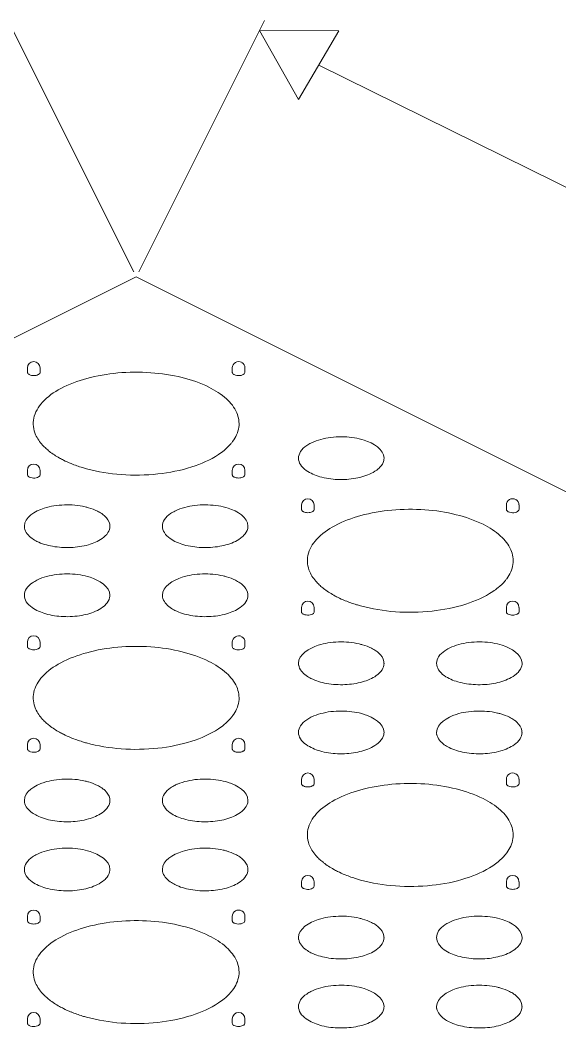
# Model space of a CAD drawing. Header units: millimetres. Extents: x 438 to 4638, y 478 to 3448.
# Drawn here: x 2987.7 to 3047.8, y 2530.4 to 2643.6 of the extents above; entities that cross this region are included whole.
import ezdxf

# ---------------------------------------------------------------- set-up
doc = ezdxf.new("R2010")
doc.units = ezdxf.units.MM

msp = doc.modelspace()

# ---------------------------------------------------------------- linework, layer by layer
at = {"lineweight": 5}
for p, q in [((3000.9, 2615.59), (3014.89, 2643.56)), ((3000.34, 2615.59), (2986.72, 2642.83)), ((3020.94, 2638.56), (3223.57, 2538.56)), ((2784.83, 2507.13), (3000.62, 2615.03)), ((3000.62, 2615.03), (3216.4, 2507.13)), ((2988.51, 2604.38), (2988.51, 2604.89)), ((2989.92, 2604.38), (2989.92, 2604.89)), ((3011.32, 2604.38), (3011.32, 2604.89)), ((3012.72, 2604.38), (3012.72, 2604.89)), ((2988.51, 2592.98), (2988.51, 2593.48)), ((2989.92, 2592.98), (2989.92, 2593.48)), ((3011.32, 2592.98), (3011.32, 2593.48)), ((3012.72, 2592.98), (3012.72, 2593.48)), ((3019.03, 2589.13), (3019.03, 2589.63)), ((3020.43, 2589.13), (3020.43, 2589.63)), ((3041.83, 2589.13), (3041.83, 2589.63)), ((3043.24, 2589.13), (3043.24, 2589.63)), ((3019.03, 2577.72), (3019.03, 2578.23)), ((3020.43, 2577.72), (3020.43, 2578.23)), ((3041.83, 2577.72), (3041.83, 2578.23)), ((3043.24, 2577.72), (3043.24, 2578.23)), ((2988.51, 2573.87), (2988.51, 2574.37)), ((2989.92, 2573.87), (2989.92, 2574.37)), ((3011.32, 2573.87), (3011.32, 2574.37)), ((3012.72, 2573.87), (3012.72, 2574.37)), ((2988.51, 2562.47), (2988.51, 2562.97)), ((2989.92, 2562.47), (2989.92, 2562.97)), ((3011.32, 2562.47), (3011.32, 2562.97)), ((3012.72, 2562.47), (3012.72, 2562.97)), ((3019.44, 2559.75), (3019.43, 2559.75)), ((3019.03, 2558.61), (3019.03, 2559.11)), ((3020.43, 2558.61), (3020.43, 2559.11)), ((3041.83, 2558.61), (3041.83, 2559.11)), ((3043.24, 2558.61), (3043.24, 2559.11)), ((3019.03, 2547.21), (3019.03, 2547.71)), ((3020.43, 2547.21), (3020.43, 2547.71)), ((3041.83, 2547.21), (3041.83, 2547.71)), ((3043.24, 2547.21), (3043.24, 2547.71)), ((2988.51, 2543.35), (2988.51, 2543.85)), ((2989.92, 2543.35), (2989.92, 2543.85)), ((3011.32, 2543.35), (3011.32, 2543.85)), ((3012.72, 2543.35), (3012.72, 2543.85)), ((2988.51, 2531.95), (2988.51, 2532.45)), ((2989.92, 2531.95), (2989.92, 2532.45)), ((3011.32, 2531.95), (3011.32, 2532.45)), ((3012.72, 2531.95), (3012.72, 2532.45))]:
    msp.add_line(p, q, dxfattribs=at)
msp.add_lwpolyline([(3023.18, 2642.38), (3014.33, 2642.45), (3018.69, 2634.74)], close=True, dxfattribs=at)
for centre, radius, start, end in [((2989.21, 2604.89), 0.702, 0, 180), ((3012.02, 2604.89), 0.702, 61.6044, 180), ((3012.02, 2604.89), 0.702, 0, 59.7375), ((2995.15, 2600.97), 6.81, 227.8363, 232.082), ((2989.21, 2593.48), 0.702, 0, 180), ((2998.02, 2605.67), 12.34, 243.5059, 247.9284), ((3012.02, 2593.48), 0.702, 0, 180), ((3019.73, 2589.63), 0.702, 0, 180), ((3042.53, 2589.63), 0.702, 61.6044, 180), ((3042.53, 2589.63), 0.702, 0, 59.7375), ((2989.37, 2587.27), 1.2, 179.9791, 189.9082), ((2996.49, 2587.27), 1.2, 359.9791, 9.9082), ((3025.67, 2585.71), 6.81, 227.8363, 232.082), ((3004.74, 2579.58), 1.2, 179.9791, 189.9082), ((3011.86, 2579.58), 1.2, 359.9791, 9.9082), ((3028.53, 2590.41), 12.34, 243.5059, 247.9284), ((3019.73, 2578.23), 0.702, 0, 180), ((3042.53, 2578.23), 0.702, 0, 180), ((2989.21, 2574.37), 0.702, 0, 180), ((3012.02, 2574.37), 0.702, 61.6044, 180), ((3012.02, 2574.37), 0.702, 0, 59.7375), ((3027, 2572.01), 1.2, 359.9791, 9.9082), ((3019.89, 2572.01), 1.2, 179.9791, 189.9082), ((2995.15, 2570.45), 6.81, 227.8363, 232.082), ((3035.26, 2564.32), 1.2, 179.9791, 189.9082), ((3042.37, 2564.33), 1.2, 359.9791, 9.9082), ((2989.21, 2562.97), 0.702, 0, 180), ((2998.02, 2575.16), 12.34, 243.5059, 247.9284), ((3012.02, 2562.97), 0.702, 0, 180), ((3019.73, 2559.11), 0.702, 0, 180), ((3042.53, 2559.11), 0.702, 61.6044, 180), ((3042.53, 2559.11), 0.702, 0, 59.7375), ((2989.37, 2556.75), 1.2, 179.9791, 189.9082), ((2996.49, 2556.75), 1.2, 359.9791, 9.9082), ((3025.67, 2555.2), 6.81, 227.8363, 232.082), ((3004.74, 2549.07), 1.2, 179.9791, 189.9082), ((3011.86, 2549.07), 1.2, 359.9791, 9.9082), ((3019.73, 2547.71), 0.702, 0, 180), ((3028.53, 2559.9), 12.34, 243.5059, 247.9284), ((3042.53, 2547.71), 0.702, 0, 180), ((2989.21, 2543.85), 0.702, 0, 180), ((3012.02, 2543.85), 0.702, 61.6044, 180), ((3012.02, 2543.85), 0.702, 0, 59.7375), ((3027, 2541.49), 1.2, 359.9791, 9.9082), ((3019.89, 2541.49), 1.2, 179.9791, 189.9082), ((2995.15, 2539.94), 6.81, 227.8363, 232.082), ((3035.26, 2533.81), 1.2, 179.9791, 189.9082), ((3042.37, 2533.81), 1.2, 359.9791, 9.9082), ((2989.21, 2532.45), 0.702, 0, 180), ((2998.02, 2544.64), 12.34, 243.5059, 247.9284), ((3012.02, 2532.45), 0.702, 0, 180)]:
    msp.add_arc(centre, radius, start, end, dxfattribs=at)
for points in [[(2988.51, 2604.38), (2988.51, 2604.35), (2988.52, 2604.32), (2988.54, 2604.29)], [(3011.32, 2604.38), (3011.32, 2604.35), (3011.33, 2604.32), (3011.34, 2604.29)], [(3011.52, 2604.14), (3011.62, 2604.09), (3011.73, 2604.06), (3011.84, 2604.05)], [(3019.6, 2596.24), (3019.75, 2596.35), (3019.91, 2596.44), (3020.08, 2596.52)], [(3010.4, 2595.7), (3010.21, 2595.54), (3010, 2595.39), (3009.79, 2595.25)], [(2988.51, 2592.98), (2988.51, 2592.95), (2988.52, 2592.92), (2988.54, 2592.89)], [(2988.72, 2592.73), (2988.82, 2592.69), (2988.92, 2592.66), (2989.03, 2592.64)], [(3011.32, 2592.98), (3011.32, 2592.95), (3011.33, 2592.92), (3011.34, 2592.89)], [(2996.3, 2588.95), (2996.46, 2588.87), (2996.63, 2588.77), (2996.78, 2588.67)], [(3004.45, 2588.67), (3004.61, 2588.77), (3004.77, 2588.87), (3004.93, 2588.95)], [(3019.03, 2589.13), (3019.03, 2589.09), (3019.04, 2589.06), (3019.05, 2589.04)], [(3041.83, 2589.13), (3041.83, 2589.09), (3041.84, 2589.06), (3041.86, 2589.04)], [(3042.04, 2588.88), (3042.14, 2588.83), (3042.24, 2588.8), (3042.35, 2588.79)], [(2989.08, 2580.98), (2989.24, 2581.09), (2989.4, 2581.18), (2989.57, 2581.27)], [(3011.67, 2581.27), (3011.83, 2581.18), (3012, 2581.09), (3012.15, 2580.98)], [(3040.92, 2580.44), (3040.72, 2580.28), (3040.52, 2580.13), (3040.31, 2579.99)], [(3019.03, 2577.72), (3019.03, 2577.69), (3019.04, 2577.66), (3019.05, 2577.63)], [(3019.23, 2577.48), (3019.33, 2577.43), (3019.44, 2577.4), (3019.55, 2577.39)], [(3041.83, 2577.72), (3041.83, 2577.69), (3041.84, 2577.66), (3041.86, 2577.63)], [(2988.51, 2573.87), (2988.51, 2573.84), (2988.52, 2573.8), (2988.54, 2573.78)], [(3011.32, 2573.87), (3011.32, 2573.84), (3011.33, 2573.8), (3011.34, 2573.78)], [(3011.52, 2573.62), (3011.62, 2573.57), (3011.73, 2573.54), (3011.84, 2573.53)], [(3026.81, 2573.69), (3026.98, 2573.61), (3027.14, 2573.52), (3027.3, 2573.41)], [(3034.97, 2573.41), (3035.12, 2573.52), (3035.28, 2573.61), (3035.45, 2573.69)], [(3019.6, 2565.73), (3019.75, 2565.83), (3019.91, 2565.93), (3020.08, 2566.01)], [(3042.18, 2566.01), (3042.35, 2565.93), (3042.51, 2565.83), (3042.67, 2565.73)], [(3010.4, 2565.19), (3010.21, 2565.02), (3010, 2564.88), (3009.79, 2564.73)], [(2988.51, 2562.47), (2988.51, 2562.43), (2988.52, 2562.4), (2988.54, 2562.38)], [(2988.72, 2562.22), (2988.82, 2562.17), (2988.92, 2562.14), (2989.03, 2562.13)], [(3011.32, 2562.47), (3011.32, 2562.43), (3011.33, 2562.4), (3011.34, 2562.38)], [(3019.03, 2558.61), (3019.03, 2558.58), (3019.04, 2558.55), (3019.05, 2558.52)], [(3041.83, 2558.61), (3041.83, 2558.58), (3041.84, 2558.55), (3041.86, 2558.52)], [(2996.3, 2558.43), (2996.46, 2558.35), (2996.63, 2558.26), (2996.78, 2558.15)], [(3004.45, 2558.15), (3004.61, 2558.26), (3004.77, 2558.35), (3004.93, 2558.43)], [(3042.04, 2558.36), (3042.14, 2558.31), (3042.24, 2558.29), (3042.35, 2558.27)], [(2989.08, 2550.47), (2989.24, 2550.57), (2989.4, 2550.67), (2989.57, 2550.75)], [(3011.67, 2550.75), (3011.83, 2550.67), (3012, 2550.57), (3012.15, 2550.47)], [(3040.92, 2549.93), (3040.72, 2549.77), (3040.52, 2549.62), (3040.31, 2549.48)], [(3019.03, 2547.21), (3019.03, 2547.18), (3019.04, 2547.14), (3019.05, 2547.12)], [(3019.23, 2546.96), (3019.33, 2546.91), (3019.44, 2546.88), (3019.55, 2546.87)], [(3041.83, 2547.21), (3041.83, 2547.18), (3041.84, 2547.14), (3041.86, 2547.12)], [(2988.51, 2543.35), (2988.51, 2543.32), (2988.52, 2543.29), (2988.54, 2543.26)], [(3011.32, 2543.35), (3011.32, 2543.32), (3011.33, 2543.29), (3011.34, 2543.26)], [(3011.52, 2543.1), (3011.62, 2543.05), (3011.73, 2543.03), (3011.84, 2543.01)], [(3026.81, 2543.18), (3026.98, 2543.09), (3027.14, 2543), (3027.3, 2542.89)], [(3034.97, 2542.89), (3035.12, 2543), (3035.28, 2543.09), (3035.45, 2543.18)], [(3019.6, 2535.21), (3019.75, 2535.32), (3019.91, 2535.41), (3020.08, 2535.49)], [(3042.18, 2535.49), (3042.35, 2535.41), (3042.51, 2535.32), (3042.67, 2535.21)], [(3010.4, 2534.67), (3010.21, 2534.51), (3010, 2534.36), (3009.79, 2534.22)], [(2988.51, 2531.95), (2988.51, 2531.92), (2988.52, 2531.89), (2988.54, 2531.86)], [(2988.72, 2531.7), (2988.82, 2531.65), (2988.92, 2531.63), (2989.03, 2531.61)], [(3011.32, 2531.95), (3011.32, 2531.92), (3011.33, 2531.89), (3011.34, 2531.86)]]:
    msp.add_open_spline(points, degree=3, dxfattribs=at)
for points, knots in [([(2988.54, 2604.29), (2988.56, 2604.24), (2988.63, 2604.19), (2988.7, 2604.15), (2988.72, 2604.14)], [0, 0, 0, 0, 0.712516, 1, 1, 1, 1]), ([(2988.72, 2604.14), (2988.87, 2604.06), (2989.21, 2604.01), (2989.56, 2604.06), (2989.71, 2604.14)], [0, 0, 0, 0, 0.499885, 1, 1, 1, 1]), ([(2989.42, 2597.45), (2989.18, 2598.01), (2989.01, 2599.4), (2990.2, 2601.31), (2992.33, 2602.78), (2995.22, 2603.85), (2998.61, 2604.42), (3002.21, 2604.45), (3005.64, 2603.94), (3007.78, 2603.21), (3008.72, 2602.74)], [0, 0, 0, 0, 0.078775, 0.164918, 0.273604, 0.406369, 0.556496, 0.713298, 0.864779, 1, 1, 1, 1]), ([(2989.71, 2604.14), (2989.74, 2604.15), (2989.83, 2604.21), (2989.92, 2604.31), (2989.92, 2604.38)], [0, 0, 0, 0, 0.307677, 1, 1, 1, 1]), ([(3011.34, 2604.29), (3011.37, 2604.24), (3011.43, 2604.19), (3011.5, 2604.15), (3011.52, 2604.14)], [0, 0, 0, 0, 0.714475, 1, 1, 1, 1]), ([(3011.84, 2604.05), (3012.04, 2604.02), (3012.36, 2604.02), (3012.72, 2604.25), (3012.72, 2604.38)], [0, 0, 0, 0, 0.61016, 1, 1, 1, 1]), ([(3008.72, 2602.74), (3009.42, 2602.39), (3010.63, 2601.62), (3011.92, 2600.06), (3012.22, 2598.22), (3011.7, 2597.15), (3011.36, 2596.69)], [0, 0, 0, 0, 0.307753, 0.557418, 0.772592, 1, 1, 1, 1]), ([(2990.58, 2595.92), (2990.45, 2596.04), (2989.99, 2596.49), (2989.61, 2597.02), (2989.42, 2597.45)], [0, 0, 0, 0, 0.270676, 1, 1, 1, 1]), ([(3021.44, 2597), (3022.19, 2597.18), (3023.37, 2597.28), (3024.92, 2597.13), (3026.56, 2596.77), (3028.21, 2595.83), (3028.21, 2594.84)], [0, 0, 0, 0, 0.307211, 0.461928, 0.607625, 1, 1, 1, 1]), ([(3011.36, 2596.69), (3011.29, 2596.6), (3011.01, 2596.24), (3010.67, 2595.92), (3010.4, 2595.7)], [0, 0, 0, 0, 0.237015, 1, 1, 1, 1]), ([(3018.69, 2594.84), (3018.69, 2595.1), (3018.89, 2595.67), (3019.34, 2596.06), (3019.6, 2596.24)], [0, 0, 0, 0, 0.448376, 1, 1, 1, 1]), ([(3020.08, 2596.52), (3020.18, 2596.57), (3020.62, 2596.77), (3021.08, 2596.92), (3021.44, 2597)], [0, 0, 0, 0, 0.233733, 1, 1, 1, 1]), ([(2992.51, 2594.63), (2992.37, 2594.7), (2991.83, 2594.99), (2991.32, 2595.32), (2990.96, 2595.59)], [0, 0, 0, 0, 0.263158, 1, 1, 1, 1]), ([(3009.79, 2595.25), (3008.88, 2594.64), (3006.66, 2593.68), (3002.97, 2592.96), (2999, 2592.89), (2996.35, 2593.32), (2995.09, 2593.66)], [0, 0, 0, 0, 0.217513, 0.471777, 0.74107, 1, 1, 1, 1]), ([(3019.55, 2593.48), (3019.3, 2593.65), (3018.88, 2594.04), (3018.69, 2594.59), (3018.69, 2594.84)], [0, 0, 0, 0, 0.549171, 1, 1, 1, 1]), ([(3028.21, 2594.84), (3028.21, 2594.75), (3028.17, 2594.38), (3027.96, 2594.04), (3027.76, 2593.84)], [0, 0, 0, 0, 0.233438, 1, 1, 1, 1]), ([(2995.09, 2593.66), (2994.94, 2593.71), (2994.36, 2593.87), (2993.79, 2594.07), (2993.38, 2594.24)], [0, 0, 0, 0, 0.257593, 1, 1, 1, 1]), ([(3027.76, 2593.84), (3027.7, 2593.77), (3027.42, 2593.5), (3027.08, 2593.29), (3026.81, 2593.16)], [0, 0, 0, 0, 0.227969, 1, 1, 1, 1]), ([(2988.54, 2592.89), (2988.56, 2592.84), (2988.63, 2592.78), (2988.7, 2592.74), (2988.72, 2592.73)], [0, 0, 0, 0, 0.714475, 1, 1, 1, 1]), ([(2989.03, 2592.64), (2989.23, 2592.62), (2989.56, 2592.62), (2989.92, 2592.85), (2989.92, 2592.98)], [0, 0, 0, 0, 0.61016, 1, 1, 1, 1]), ([(3011.34, 2592.89), (3011.37, 2592.84), (3011.43, 2592.78), (3011.5, 2592.74), (3011.52, 2592.73)], [0, 0, 0, 0, 0.712516, 1, 1, 1, 1]), ([(3011.52, 2592.73), (3011.67, 2592.66), (3012.02, 2592.6), (3012.36, 2592.66), (3012.51, 2592.73)], [0, 0, 0, 0, 0.499885, 1, 1, 1, 1]), ([(3012.51, 2592.73), (3012.54, 2592.75), (3012.64, 2592.8), (3012.72, 2592.91), (3012.72, 2592.98)], [0, 0, 0, 0, 0.307677, 1, 1, 1, 1]), ([(3026.81, 2593.16), (3026.27, 2592.89), (3025.01, 2592.52), (3023.05, 2592.4), (3021.15, 2592.68), (3020, 2593.15), (3019.55, 2593.48)], [0, 0, 0, 0, 0.242197, 0.51398, 0.77813, 1, 1, 1, 1]), ([(2988.17, 2587.27), (2988.17, 2588.26), (2989.81, 2589.2), (2991.46, 2589.55), (2993.01, 2589.71), (2994.19, 2589.6), (2994.94, 2589.43)], [0, 0, 0, 0, 0.392375, 0.538072, 0.692789, 1, 1, 1, 1]), ([(2994.94, 2589.43), (2995.07, 2589.4), (2995.53, 2589.28), (2995.98, 2589.11), (2996.3, 2588.95)], [0, 0, 0, 0, 0.265295, 1, 1, 1, 1]), ([(3004.93, 2588.95), (3005.03, 2589), (3005.47, 2589.2), (3005.93, 2589.34), (3006.29, 2589.43)], [0, 0, 0, 0, 0.233733, 1, 1, 1, 1]), ([(3006.29, 2589.43), (3007.05, 2589.6), (3008.22, 2589.71), (3009.77, 2589.55), (3011.42, 2589.2), (3013.06, 2588.26), (3013.06, 2587.27)], [0, 0, 0, 0, 0.307211, 0.461928, 0.607625, 1, 1, 1, 1]), ([(3019.94, 2582.19), (3019.69, 2582.76), (3019.53, 2584.14), (3020.71, 2586.05), (3022.85, 2587.52), (3025.73, 2588.59), (3029.13, 2589.16), (3032.72, 2589.2), (3036.16, 2588.68), (3038.29, 2587.95), (3039.24, 2587.48)], [0, 0, 0, 0, 0.078775, 0.164918, 0.273604, 0.406369, 0.556496, 0.713298, 0.864779, 1, 1, 1, 1]), ([(2996.78, 2588.67), (2996.9, 2588.59), (2997.3, 2588.28), (2997.61, 2587.83), (2997.67, 2587.48)], [0, 0, 0, 0, 0.290409, 1, 1, 1, 1]), ([(3003.54, 2587.27), (3003.54, 2587.53), (3003.75, 2588.1), (3004.19, 2588.49), (3004.45, 2588.67)], [0, 0, 0, 0, 0.448376, 1, 1, 1, 1]), ([(3019.05, 2589.04), (3019.08, 2588.98), (3019.14, 2588.93), (3019.21, 2588.89), (3019.23, 2588.88)], [0, 0, 0, 0, 0.712516, 1, 1, 1, 1]), ([(3019.23, 2588.88), (3019.38, 2588.8), (3019.73, 2588.75), (3020.08, 2588.8), (3020.23, 2588.88)], [0, 0, 0, 0, 0.499885, 1, 1, 1, 1]), ([(3020.23, 2588.88), (3020.26, 2588.89), (3020.35, 2588.95), (3020.43, 2589.05), (3020.43, 2589.13)], [0, 0, 0, 0, 0.307677, 1, 1, 1, 1]), ([(3041.86, 2589.04), (3041.88, 2588.98), (3041.95, 2588.93), (3042.02, 2588.89), (3042.04, 2588.88)], [0, 0, 0, 0, 0.714475, 1, 1, 1, 1]), ([(3042.35, 2588.79), (3042.55, 2588.76), (3042.88, 2588.76), (3043.24, 2589), (3043.24, 2589.13)], [0, 0, 0, 0, 0.61016, 1, 1, 1, 1]), ([(2989.57, 2585.58), (2989.38, 2585.68), (2988.8, 2586.01), (2988.27, 2586.59), (2988.19, 2587.06)], [0, 0, 0, 0, 0.301911, 1, 1, 1, 1]), ([(2997.69, 2587.27), (2997.69, 2587.02), (2997.5, 2586.46), (2997.08, 2586.08), (2996.83, 2585.9)], [0, 0, 0, 0, 0.450829, 1, 1, 1, 1]), ([(3004.4, 2585.9), (3004.15, 2586.08), (3003.73, 2586.46), (3003.54, 2587.02), (3003.54, 2587.27)], [0, 0, 0, 0, 0.549171, 1, 1, 1, 1]), ([(3013.06, 2587.27), (3013.06, 2587.18), (3013.02, 2586.81), (3012.81, 2586.47), (3012.62, 2586.26)], [0, 0, 0, 0, 0.233438, 1, 1, 1, 1]), ([(3039.24, 2587.48), (3039.94, 2587.13), (3041.15, 2586.36), (3042.44, 2584.8), (3042.74, 2582.96), (3042.22, 2581.89), (3041.87, 2581.43)], [0, 0, 0, 0, 0.307753, 0.557418, 0.772592, 1, 1, 1, 1]), ([(2996.83, 2585.9), (2996.38, 2585.58), (2995.22, 2585.1), (2993.33, 2584.83), (2991.37, 2584.95), (2990.11, 2585.31), (2989.57, 2585.58)], [0, 0, 0, 0, 0.22187, 0.48602, 0.757803, 1, 1, 1, 1]), ([(3011.67, 2585.58), (3011.12, 2585.31), (3009.86, 2584.95), (3007.9, 2584.83), (3006.01, 2585.1), (3004.85, 2585.58), (3004.4, 2585.9)], [0, 0, 0, 0, 0.242197, 0.51398, 0.77813, 1, 1, 1, 1]), ([(3012.62, 2586.26), (3012.55, 2586.2), (3012.27, 2585.93), (3011.94, 2585.72), (3011.67, 2585.58)], [0, 0, 0, 0, 0.227969, 1, 1, 1, 1]), ([(2989.57, 2581.27), (2989.67, 2581.32), (2990.1, 2581.52), (2990.56, 2581.66), (2990.92, 2581.74)], [0, 0, 0, 0, 0.233733, 1, 1, 1, 1]), ([(2990.92, 2581.74), (2991.68, 2581.92), (2992.85, 2582.02), (2994.4, 2581.87), (2996.05, 2581.51), (2997.69, 2580.58), (2997.69, 2579.58)], [0, 0, 0, 0, 0.307211, 0.461928, 0.607625, 1, 1, 1, 1]), ([(3003.54, 2579.58), (3003.54, 2580.58), (3005.18, 2581.51), (3006.83, 2581.87), (3008.38, 2582.02), (3009.56, 2581.92), (3010.31, 2581.74)], [0, 0, 0, 0, 0.392375, 0.538072, 0.692789, 1, 1, 1, 1]), ([(3010.31, 2581.74), (3010.44, 2581.71), (3010.9, 2581.59), (3011.35, 2581.42), (3011.67, 2581.27)], [0, 0, 0, 0, 0.265295, 1, 1, 1, 1]), ([(3021.09, 2580.66), (3020.96, 2580.78), (3020.51, 2581.23), (3020.13, 2581.76), (3019.94, 2582.19)], [0, 0, 0, 0, 0.270676, 1, 1, 1, 1]), ([(3041.87, 2581.43), (3041.81, 2581.34), (3041.52, 2580.98), (3041.19, 2580.67), (3040.92, 2580.44)], [0, 0, 0, 0, 0.237015, 1, 1, 1, 1]), ([(2988.17, 2579.58), (2988.17, 2579.84), (2988.38, 2580.42), (2988.82, 2580.8), (2989.08, 2580.98)], [0, 0, 0, 0, 0.448376, 1, 1, 1, 1]), ([(3012.15, 2580.98), (3012.27, 2580.9), (3012.67, 2580.6), (3012.98, 2580.14), (3013.04, 2579.79)], [0, 0, 0, 0, 0.290409, 1, 1, 1, 1]), ([(3023.03, 2579.37), (3022.89, 2579.44), (3022.35, 2579.73), (3021.83, 2580.06), (3021.48, 2580.34)], [0, 0, 0, 0, 0.263158, 1, 1, 1, 1]), ([(2989.03, 2578.22), (2988.78, 2578.39), (2988.36, 2578.78), (2988.17, 2579.33), (2988.17, 2579.58)], [0, 0, 0, 0, 0.549171, 1, 1, 1, 1]), ([(2997.69, 2579.58), (2997.69, 2579.5), (2997.65, 2579.12), (2997.44, 2578.79), (2997.25, 2578.58)], [0, 0, 0, 0, 0.233438, 1, 1, 1, 1]), ([(3004.93, 2577.9), (3004.75, 2577.99), (3004.17, 2578.33), (3003.64, 2578.91), (3003.56, 2579.38)], [0, 0, 0, 0, 0.301911, 1, 1, 1, 1]), ([(3013.06, 2579.58), (3013.06, 2579.33), (3012.87, 2578.78), (3012.45, 2578.39), (3012.2, 2578.22)], [0, 0, 0, 0, 0.450829, 1, 1, 1, 1]), ([(3025.6, 2578.41), (3025.45, 2578.45), (3024.88, 2578.61), (3024.31, 2578.81), (3023.9, 2578.98)], [0, 0, 0, 0, 0.257593, 1, 1, 1, 1]), ([(3040.31, 2579.99), (3039.4, 2579.38), (3037.18, 2578.42), (3033.49, 2577.7), (3029.52, 2577.63), (3026.86, 2578.06), (3025.6, 2578.41)], [0, 0, 0, 0, 0.217513, 0.471777, 0.74107, 1, 1, 1, 1]), ([(2996.3, 2577.9), (2995.75, 2577.63), (2994.5, 2577.26), (2992.53, 2577.14), (2990.64, 2577.42), (2989.49, 2577.89), (2989.03, 2578.22)], [0, 0, 0, 0, 0.242197, 0.51398, 0.77813, 1, 1, 1, 1]), ([(2997.25, 2578.58), (2997.19, 2578.51), (2996.9, 2578.24), (2996.57, 2578.03), (2996.3, 2577.9)], [0, 0, 0, 0, 0.227969, 1, 1, 1, 1]), ([(3012.2, 2578.22), (3011.75, 2577.89), (3010.59, 2577.42), (3008.7, 2577.14), (3006.74, 2577.26), (3005.48, 2577.63), (3004.93, 2577.9)], [0, 0, 0, 0, 0.22187, 0.48602, 0.757803, 1, 1, 1, 1]), ([(3019.05, 2577.63), (3019.08, 2577.58), (3019.14, 2577.53), (3019.21, 2577.49), (3019.23, 2577.48)], [0, 0, 0, 0, 0.714475, 1, 1, 1, 1]), ([(3019.55, 2577.39), (3019.75, 2577.36), (3020.07, 2577.36), (3020.43, 2577.59), (3020.43, 2577.72)], [0, 0, 0, 0, 0.61016, 1, 1, 1, 1]), ([(3041.86, 2577.63), (3041.88, 2577.58), (3041.95, 2577.53), (3042.02, 2577.49), (3042.04, 2577.48)], [0, 0, 0, 0, 0.712516, 1, 1, 1, 1]), ([(3042.04, 2577.48), (3042.19, 2577.4), (3042.53, 2577.35), (3042.88, 2577.4), (3043.03, 2577.48)], [0, 0, 0, 0, 0.499885, 1, 1, 1, 1]), ([(3043.03, 2577.48), (3043.06, 2577.49), (3043.15, 2577.55), (3043.24, 2577.65), (3043.24, 2577.72)], [0, 0, 0, 0, 0.307677, 1, 1, 1, 1]), ([(2988.54, 2573.78), (2988.56, 2573.73), (2988.63, 2573.67), (2988.7, 2573.63), (2988.72, 2573.62)], [0, 0, 0, 0, 0.712516, 1, 1, 1, 1]), ([(2988.72, 2573.62), (2988.87, 2573.54), (2989.21, 2573.49), (2989.56, 2573.54), (2989.71, 2573.62)], [0, 0, 0, 0, 0.499885, 1, 1, 1, 1]), ([(2989.42, 2566.94), (2989.18, 2567.5), (2989.01, 2568.88), (2990.2, 2570.79), (2992.33, 2572.26), (2995.22, 2573.33), (2998.61, 2573.91), (3002.21, 2573.94), (3005.64, 2573.42), (3007.78, 2572.69), (3008.72, 2572.22)], [0, 0, 0, 0, 0.078775, 0.164918, 0.273604, 0.406369, 0.556496, 0.713298, 0.864779, 1, 1, 1, 1]), ([(2989.71, 2573.62), (2989.74, 2573.64), (2989.83, 2573.69), (2989.92, 2573.79), (2989.92, 2573.87)], [0, 0, 0, 0, 0.307677, 1, 1, 1, 1]), ([(3011.34, 2573.78), (3011.37, 2573.73), (3011.43, 2573.67), (3011.5, 2573.63), (3011.52, 2573.62)], [0, 0, 0, 0, 0.714475, 1, 1, 1, 1]), ([(3011.84, 2573.53), (3012.04, 2573.5), (3012.36, 2573.5), (3012.72, 2573.74), (3012.72, 2573.87)], [0, 0, 0, 0, 0.61016, 1, 1, 1, 1]), ([(3018.69, 2572.01), (3018.69, 2573), (3020.33, 2573.94), (3021.98, 2574.3), (3023.53, 2574.45), (3024.7, 2574.34), (3025.46, 2574.17)], [0, 0, 0, 0, 0.392375, 0.538072, 0.692789, 1, 1, 1, 1]), ([(3025.46, 2574.17), (3025.58, 2574.14), (3026.05, 2574.02), (3026.5, 2573.85), (3026.81, 2573.69)], [0, 0, 0, 0, 0.265295, 1, 1, 1, 1]), ([(3027.3, 2573.41), (3027.42, 2573.33), (3027.81, 2573.02), (3028.13, 2572.57), (3028.19, 2572.22)], [0, 0, 0, 0, 0.290409, 1, 1, 1, 1]), ([(3034.06, 2572.01), (3034.06, 2572.27), (3034.26, 2572.84), (3034.71, 2573.23), (3034.97, 2573.41)], [0, 0, 0, 0, 0.448376, 1, 1, 1, 1]), ([(3035.45, 2573.69), (3035.55, 2573.74), (3035.99, 2573.94), (3036.45, 2574.08), (3036.8, 2574.17)], [0, 0, 0, 0, 0.233733, 1, 1, 1, 1]), ([(3036.8, 2574.17), (3037.56, 2574.34), (3038.74, 2574.45), (3040.29, 2574.3), (3041.93, 2573.94), (3043.58, 2573), (3043.58, 2572.01)], [0, 0, 0, 0, 0.307211, 0.461928, 0.607625, 1, 1, 1, 1]), ([(3008.72, 2572.22), (3009.42, 2571.87), (3010.63, 2571.11), (3011.92, 2569.54), (3012.22, 2567.71), (3011.7, 2566.63), (3011.36, 2566.17)], [0, 0, 0, 0, 0.307753, 0.557418, 0.772592, 1, 1, 1, 1]), ([(3020.08, 2570.33), (3019.9, 2570.42), (3019.31, 2570.76), (3018.79, 2571.33), (3018.71, 2571.8)], [0, 0, 0, 0, 0.301911, 1, 1, 1, 1]), ([(3028.21, 2572.01), (3028.21, 2571.76), (3028.02, 2571.2), (3027.59, 2570.82), (3027.35, 2570.64)], [0, 0, 0, 0, 0.450829, 1, 1, 1, 1]), ([(3034.92, 2570.64), (3034.67, 2570.82), (3034.25, 2571.2), (3034.06, 2571.76), (3034.06, 2572.01)], [0, 0, 0, 0, 0.549171, 1, 1, 1, 1]), ([(3043.58, 2572.01), (3043.58, 2571.92), (3043.54, 2571.55), (3043.33, 2571.21), (3043.13, 2571)], [0, 0, 0, 0, 0.233438, 1, 1, 1, 1]), ([(3027.35, 2570.64), (3026.89, 2570.32), (3025.74, 2569.84), (3023.85, 2569.57), (3021.88, 2569.69), (3020.63, 2570.05), (3020.08, 2570.33)], [0, 0, 0, 0, 0.22187, 0.48602, 0.757803, 1, 1, 1, 1]), ([(3042.18, 2570.33), (3041.64, 2570.05), (3040.38, 2569.69), (3038.42, 2569.57), (3036.52, 2569.84), (3035.37, 2570.32), (3034.92, 2570.64)], [0, 0, 0, 0, 0.242197, 0.51398, 0.77813, 1, 1, 1, 1]), ([(3043.13, 2571), (3043.07, 2570.94), (3042.79, 2570.67), (3042.45, 2570.46), (3042.18, 2570.33)], [0, 0, 0, 0, 0.227969, 1, 1, 1, 1]), ([(2990.58, 2565.4), (2990.45, 2565.52), (2989.99, 2565.97), (2989.61, 2566.51), (2989.42, 2566.94)], [0, 0, 0, 0, 0.270676, 1, 1, 1, 1]), ([(3021.44, 2566.48), (3022.19, 2566.66), (3023.37, 2566.76), (3024.92, 2566.61), (3026.56, 2566.25), (3028.21, 2565.32), (3028.21, 2564.33)], [0, 0, 0, 0, 0.307211, 0.461928, 0.607625, 1, 1, 1, 1]), ([(3034.06, 2564.33), (3034.06, 2565.32), (3035.7, 2566.25), (3037.34, 2566.61), (3038.89, 2566.76), (3040.07, 2566.66), (3040.83, 2566.48)], [0, 0, 0, 0, 0.392375, 0.538072, 0.692789, 1, 1, 1, 1]), ([(3011.36, 2566.17), (3011.29, 2566.08), (3011.01, 2565.73), (3010.67, 2565.41), (3010.4, 2565.19)], [0, 0, 0, 0, 0.237015, 1, 1, 1, 1]), ([(3018.69, 2564.33), (3018.69, 2564.58), (3018.89, 2565.16), (3019.34, 2565.55), (3019.6, 2565.73)], [0, 0, 0, 0, 0.448376, 1, 1, 1, 1]), ([(3020.08, 2566.01), (3020.18, 2566.06), (3020.62, 2566.26), (3021.08, 2566.4), (3021.44, 2566.48)], [0, 0, 0, 0, 0.233733, 1, 1, 1, 1]), ([(3040.83, 2566.48), (3040.95, 2566.45), (3041.42, 2566.33), (3041.87, 2566.17), (3042.18, 2566.01)], [0, 0, 0, 0, 0.265295, 1, 1, 1, 1]), ([(3042.67, 2565.73), (3042.79, 2565.64), (3043.18, 2565.34), (3043.5, 2564.88), (3043.56, 2564.53)], [0, 0, 0, 0, 0.290409, 1, 1, 1, 1]), ([(2992.51, 2564.12), (2992.37, 2564.19), (2991.83, 2564.47), (2991.32, 2564.8), (2990.96, 2565.08)], [0, 0, 0, 0, 0.263158, 1, 1, 1, 1]), ([(3009.79, 2564.73), (3008.88, 2564.12), (3006.66, 2563.16), (3002.97, 2562.44), (2999, 2562.38), (2996.35, 2562.8), (2995.09, 2563.15)], [0, 0, 0, 0, 0.217513, 0.471777, 0.74107, 1, 1, 1, 1]), ([(3019.55, 2562.96), (3019.3, 2563.14), (3018.88, 2563.52), (3018.69, 2564.08), (3018.69, 2564.33)], [0, 0, 0, 0, 0.549171, 1, 1, 1, 1]), ([(3028.21, 2564.33), (3028.21, 2564.24), (3028.17, 2563.87), (3027.96, 2563.53), (3027.76, 2563.32)], [0, 0, 0, 0, 0.233438, 1, 1, 1, 1]), ([(3043.58, 2564.33), (3043.58, 2564.08), (3043.38, 2563.52), (3042.96, 2563.14), (3042.72, 2562.96)], [0, 0, 0, 0, 0.450829, 1, 1, 1, 1]), ([(2995.09, 2563.15), (2994.94, 2563.19), (2994.36, 2563.36), (2993.79, 2563.56), (2993.38, 2563.72)], [0, 0, 0, 0, 0.257593, 1, 1, 1, 1]), ([(3027.76, 2563.32), (3027.7, 2563.25), (3027.42, 2562.99), (3027.08, 2562.78), (3026.81, 2562.64)], [0, 0, 0, 0, 0.227969, 1, 1, 1, 1]), ([(3035.45, 2562.64), (3035.27, 2562.73), (3034.68, 2563.07), (3034.16, 2563.65), (3034.07, 2564.12)], [0, 0, 0, 0, 0.301911, 1, 1, 1, 1]), ([(2988.54, 2562.38), (2988.56, 2562.32), (2988.63, 2562.27), (2988.7, 2562.23), (2988.72, 2562.22)], [0, 0, 0, 0, 0.714475, 1, 1, 1, 1]), ([(2989.03, 2562.13), (2989.23, 2562.1), (2989.56, 2562.1), (2989.92, 2562.34), (2989.92, 2562.47)], [0, 0, 0, 0, 0.61016, 1, 1, 1, 1]), ([(3011.34, 2562.38), (3011.37, 2562.32), (3011.43, 2562.27), (3011.5, 2562.23), (3011.52, 2562.22)], [0, 0, 0, 0, 0.712516, 1, 1, 1, 1]), ([(3011.52, 2562.22), (3011.67, 2562.14), (3012.02, 2562.09), (3012.36, 2562.14), (3012.51, 2562.22)], [0, 0, 0, 0, 0.499885, 1, 1, 1, 1]), ([(3012.51, 2562.22), (3012.54, 2562.23), (3012.64, 2562.29), (3012.72, 2562.39), (3012.72, 2562.47)], [0, 0, 0, 0, 0.307677, 1, 1, 1, 1]), ([(3026.81, 2562.64), (3026.27, 2562.37), (3025.01, 2562), (3023.05, 2561.88), (3021.15, 2562.16), (3020, 2562.64), (3019.55, 2562.96)], [0, 0, 0, 0, 0.242197, 0.51398, 0.77813, 1, 1, 1, 1]), ([(3042.72, 2562.96), (3042.26, 2562.64), (3041.11, 2562.16), (3039.22, 2561.88), (3037.25, 2562), (3035.99, 2562.37), (3035.45, 2562.64)], [0, 0, 0, 0, 0.22187, 0.48602, 0.757803, 1, 1, 1, 1]), ([(2988.17, 2556.75), (2988.17, 2557.75), (2989.81, 2558.68), (2991.46, 2559.04), (2993.01, 2559.19), (2994.19, 2559.09), (2994.94, 2558.91)], [0, 0, 0, 0, 0.392375, 0.538072, 0.692789, 1, 1, 1, 1]), ([(2994.94, 2558.91), (2995.07, 2558.88), (2995.53, 2558.76), (2995.98, 2558.59), (2996.3, 2558.43)], [0, 0, 0, 0, 0.265295, 1, 1, 1, 1]), ([(3004.93, 2558.43), (3005.03, 2558.49), (3005.47, 2558.68), (3005.93, 2558.83), (3006.29, 2558.91)], [0, 0, 0, 0, 0.233733, 1, 1, 1, 1]), ([(3006.29, 2558.91), (3007.05, 2559.09), (3008.22, 2559.19), (3009.77, 2559.04), (3011.42, 2558.68), (3013.06, 2557.75), (3013.06, 2556.75)], [0, 0, 0, 0, 0.307211, 0.461928, 0.607625, 1, 1, 1, 1]), ([(3019.94, 2551.68), (3019.69, 2552.24), (3019.53, 2553.63), (3020.71, 2555.53), (3022.85, 2557), (3025.73, 2558.07), (3029.13, 2558.65), (3032.72, 2558.68), (3036.16, 2558.16), (3038.29, 2557.43), (3039.24, 2556.96)], [0, 0, 0, 0, 0.078775, 0.164918, 0.273604, 0.406369, 0.556496, 0.713298, 0.864779, 1, 1, 1, 1]), ([(3020.23, 2558.36), (3020.26, 2558.38), (3020.35, 2558.43), (3020.43, 2558.53), (3020.43, 2558.61)], [0, 0, 0, 0, 0.307677, 1, 1, 1, 1]), ([(3042.35, 2558.27), (3042.55, 2558.24), (3042.88, 2558.24), (3043.24, 2558.48), (3043.24, 2558.61)], [0, 0, 0, 0, 0.61016, 1, 1, 1, 1]), ([(2996.78, 2558.15), (2996.9, 2558.07), (2997.3, 2557.76), (2997.61, 2557.31), (2997.67, 2556.96)], [0, 0, 0, 0, 0.290409, 1, 1, 1, 1]), ([(3003.54, 2556.75), (3003.54, 2557.01), (3003.75, 2557.59), (3004.19, 2557.97), (3004.45, 2558.15)], [0, 0, 0, 0, 0.448376, 1, 1, 1, 1]), ([(3019.05, 2558.52), (3019.08, 2558.47), (3019.14, 2558.41), (3019.21, 2558.37), (3019.23, 2558.36)], [0, 0, 0, 0, 0.712516, 1, 1, 1, 1]), ([(3019.23, 2558.36), (3019.38, 2558.29), (3019.73, 2558.23), (3020.08, 2558.29), (3020.23, 2558.36)], [0, 0, 0, 0, 0.499885, 1, 1, 1, 1]), ([(3041.86, 2558.52), (3041.88, 2558.47), (3041.95, 2558.41), (3042.02, 2558.37), (3042.04, 2558.36)], [0, 0, 0, 0, 0.714475, 1, 1, 1, 1]), ([(2989.57, 2555.07), (2989.38, 2555.16), (2988.8, 2555.5), (2988.27, 2556.07), (2988.19, 2556.54)], [0, 0, 0, 0, 0.301911, 1, 1, 1, 1]), ([(2997.69, 2556.75), (2997.69, 2556.5), (2997.5, 2555.95), (2997.08, 2555.56), (2996.83, 2555.39)], [0, 0, 0, 0, 0.450829, 1, 1, 1, 1]), ([(3004.4, 2555.39), (3004.15, 2555.56), (3003.73, 2555.95), (3003.54, 2556.5), (3003.54, 2556.75)], [0, 0, 0, 0, 0.549171, 1, 1, 1, 1]), ([(3013.06, 2556.75), (3013.06, 2556.66), (3013.02, 2556.29), (3012.81, 2555.95), (3012.62, 2555.75)], [0, 0, 0, 0, 0.233438, 1, 1, 1, 1]), ([(3039.24, 2556.96), (3039.94, 2556.61), (3041.15, 2555.85), (3042.44, 2554.28), (3042.74, 2552.45), (3042.22, 2551.38), (3041.87, 2550.91)], [0, 0, 0, 0, 0.307753, 0.557418, 0.772592, 1, 1, 1, 1]), ([(2996.83, 2555.39), (2996.38, 2555.06), (2995.22, 2554.59), (2993.33, 2554.31), (2991.37, 2554.43), (2990.11, 2554.8), (2989.57, 2555.07)], [0, 0, 0, 0, 0.22187, 0.48602, 0.757803, 1, 1, 1, 1]), ([(3011.67, 2555.07), (3011.12, 2554.8), (3009.86, 2554.43), (3007.9, 2554.31), (3006.01, 2554.59), (3004.85, 2555.06), (3004.4, 2555.39)], [0, 0, 0, 0, 0.242197, 0.51398, 0.77813, 1, 1, 1, 1]), ([(3012.62, 2555.75), (3012.55, 2555.68), (3012.27, 2555.41), (3011.94, 2555.2), (3011.67, 2555.07)], [0, 0, 0, 0, 0.227969, 1, 1, 1, 1]), ([(2989.57, 2550.75), (2989.67, 2550.8), (2990.1, 2551), (2990.56, 2551.14), (2990.92, 2551.22)], [0, 0, 0, 0, 0.233733, 1, 1, 1, 1]), ([(2990.92, 2551.22), (2991.68, 2551.4), (2992.85, 2551.51), (2994.4, 2551.35), (2996.05, 2551), (2997.69, 2550.06), (2997.69, 2549.07)], [0, 0, 0, 0, 0.307211, 0.461928, 0.607625, 1, 1, 1, 1]), ([(3003.54, 2549.07), (3003.54, 2550.06), (3005.18, 2551), (3006.83, 2551.35), (3008.38, 2551.51), (3009.56, 2551.4), (3010.31, 2551.22)], [0, 0, 0, 0, 0.392375, 0.538072, 0.692789, 1, 1, 1, 1]), ([(3010.31, 2551.22), (3010.44, 2551.2), (3010.9, 2551.07), (3011.35, 2550.91), (3011.67, 2550.75)], [0, 0, 0, 0, 0.265295, 1, 1, 1, 1]), ([(3021.09, 2550.14), (3020.96, 2550.26), (3020.51, 2550.71), (3020.13, 2551.25), (3019.94, 2551.68)], [0, 0, 0, 0, 0.270676, 1, 1, 1, 1]), ([(3041.87, 2550.91), (3041.81, 2550.83), (3041.52, 2550.47), (3041.19, 2550.15), (3040.92, 2549.93)], [0, 0, 0, 0, 0.237015, 1, 1, 1, 1]), ([(2988.17, 2549.07), (2988.17, 2549.32), (2988.38, 2549.9), (2988.82, 2550.29), (2989.08, 2550.47)], [0, 0, 0, 0, 0.448376, 1, 1, 1, 1]), ([(3012.15, 2550.47), (3012.27, 2550.38), (3012.67, 2550.08), (3012.98, 2549.63), (3013.04, 2549.27)], [0, 0, 0, 0, 0.290409, 1, 1, 1, 1]), ([(3023.03, 2548.86), (3022.89, 2548.93), (3022.35, 2549.21), (3021.83, 2549.54), (3021.48, 2549.82)], [0, 0, 0, 0, 0.263158, 1, 1, 1, 1]), ([(2989.03, 2547.7), (2988.78, 2547.88), (2988.36, 2548.26), (2988.17, 2548.82), (2988.17, 2549.07)], [0, 0, 0, 0, 0.549171, 1, 1, 1, 1]), ([(2997.69, 2549.07), (2997.69, 2548.98), (2997.65, 2548.61), (2997.44, 2548.27), (2997.25, 2548.06)], [0, 0, 0, 0, 0.233438, 1, 1, 1, 1]), ([(3004.93, 2547.38), (3004.75, 2547.48), (3004.17, 2547.81), (3003.64, 2548.39), (3003.56, 2548.86)], [0, 0, 0, 0, 0.301911, 1, 1, 1, 1]), ([(3013.06, 2549.07), (3013.06, 2548.82), (3012.87, 2548.26), (3012.45, 2547.88), (3012.2, 2547.7)], [0, 0, 0, 0, 0.450829, 1, 1, 1, 1]), ([(3025.6, 2547.89), (3025.45, 2547.93), (3024.88, 2548.1), (3024.31, 2548.3), (3023.9, 2548.47)], [0, 0, 0, 0, 0.257593, 1, 1, 1, 1]), ([(3040.31, 2549.48), (3039.4, 2548.87), (3037.18, 2547.9), (3033.49, 2547.18), (3029.52, 2547.12), (3026.86, 2547.54), (3025.6, 2547.89)], [0, 0, 0, 0, 0.217513, 0.471777, 0.74107, 1, 1, 1, 1]), ([(2996.3, 2547.38), (2995.75, 2547.11), (2994.5, 2546.75), (2992.53, 2546.63), (2990.64, 2546.9), (2989.49, 2547.38), (2989.03, 2547.7)], [0, 0, 0, 0, 0.242197, 0.51398, 0.77813, 1, 1, 1, 1]), ([(2997.25, 2548.06), (2997.19, 2548), (2996.9, 2547.73), (2996.57, 2547.52), (2996.3, 2547.38)], [0, 0, 0, 0, 0.227969, 1, 1, 1, 1]), ([(3012.2, 2547.7), (3011.75, 2547.38), (3010.59, 2546.9), (3008.7, 2546.63), (3006.74, 2546.75), (3005.48, 2547.11), (3004.93, 2547.38)], [0, 0, 0, 0, 0.22187, 0.48602, 0.757803, 1, 1, 1, 1]), ([(3019.05, 2547.12), (3019.08, 2547.07), (3019.14, 2547.01), (3019.21, 2546.97), (3019.23, 2546.96)], [0, 0, 0, 0, 0.714475, 1, 1, 1, 1]), ([(3019.55, 2546.87), (3019.75, 2546.84), (3020.07, 2546.84), (3020.43, 2547.08), (3020.43, 2547.21)], [0, 0, 0, 0, 0.61016, 1, 1, 1, 1]), ([(3041.86, 2547.12), (3041.88, 2547.07), (3041.95, 2547.01), (3042.02, 2546.97), (3042.04, 2546.96)], [0, 0, 0, 0, 0.712516, 1, 1, 1, 1]), ([(3042.04, 2546.96), (3042.19, 2546.88), (3042.53, 2546.83), (3042.88, 2546.88), (3043.03, 2546.96)], [0, 0, 0, 0, 0.499885, 1, 1, 1, 1]), ([(3043.03, 2546.96), (3043.06, 2546.97), (3043.15, 2547.03), (3043.24, 2547.13), (3043.24, 2547.21)], [0, 0, 0, 0, 0.307677, 1, 1, 1, 1]), ([(3018.69, 2541.49), (3018.69, 2542.49), (3020.33, 2543.42), (3021.98, 2543.78), (3023.53, 2543.93), (3024.7, 2543.83), (3025.46, 2543.65)], [0, 0, 0, 0, 0.392375, 0.538072, 0.692789, 1, 1, 1, 1]), ([(3036.8, 2543.65), (3037.56, 2543.83), (3038.74, 2543.93), (3040.29, 2543.78), (3041.93, 2543.42), (3043.58, 2542.49), (3043.58, 2541.49)], [0, 0, 0, 0, 0.307211, 0.461928, 0.607625, 1, 1, 1, 1]), ([(2988.54, 2543.26), (2988.56, 2543.21), (2988.63, 2543.15), (2988.7, 2543.11), (2988.72, 2543.1)], [0, 0, 0, 0, 0.712516, 1, 1, 1, 1]), ([(2988.72, 2543.1), (2988.87, 2543.03), (2989.21, 2542.97), (2989.56, 2543.03), (2989.71, 2543.1)], [0, 0, 0, 0, 0.499885, 1, 1, 1, 1]), ([(2989.42, 2536.42), (2989.18, 2536.98), (2989.01, 2538.37), (2990.2, 2540.27), (2992.33, 2541.74), (2995.22, 2542.81), (2998.61, 2543.39), (3002.21, 2543.42), (3005.64, 2542.91), (3007.78, 2542.17), (3008.72, 2541.7)], [0, 0, 0, 0, 0.078775, 0.164918, 0.273604, 0.406369, 0.556496, 0.713298, 0.864779, 1, 1, 1, 1]), ([(2989.71, 2543.1), (2989.74, 2543.12), (2989.83, 2543.17), (2989.92, 2543.28), (2989.92, 2543.35)], [0, 0, 0, 0, 0.307677, 1, 1, 1, 1]), ([(3011.34, 2543.26), (3011.37, 2543.21), (3011.43, 2543.15), (3011.5, 2543.11), (3011.52, 2543.1)], [0, 0, 0, 0, 0.714475, 1, 1, 1, 1]), ([(3011.84, 2543.01), (3012.04, 2542.99), (3012.36, 2542.99), (3012.72, 2543.22), (3012.72, 2543.35)], [0, 0, 0, 0, 0.61016, 1, 1, 1, 1]), ([(3025.46, 2543.65), (3025.58, 2543.62), (3026.05, 2543.5), (3026.5, 2543.33), (3026.81, 2543.18)], [0, 0, 0, 0, 0.265295, 1, 1, 1, 1]), ([(3027.3, 2542.89), (3027.42, 2542.81), (3027.81, 2542.51), (3028.13, 2542.05), (3028.19, 2541.7)], [0, 0, 0, 0, 0.290409, 1, 1, 1, 1]), ([(3034.06, 2541.49), (3034.06, 2541.75), (3034.26, 2542.33), (3034.71, 2542.71), (3034.97, 2542.89)], [0, 0, 0, 0, 0.448376, 1, 1, 1, 1]), ([(3035.45, 2543.18), (3035.55, 2543.23), (3035.99, 2543.43), (3036.45, 2543.57), (3036.8, 2543.65)], [0, 0, 0, 0, 0.233733, 1, 1, 1, 1]), ([(3008.72, 2541.7), (3009.42, 2541.35), (3010.63, 2540.59), (3011.92, 2539.03), (3012.22, 2537.19), (3011.7, 2536.12), (3011.36, 2535.65)], [0, 0, 0, 0, 0.307753, 0.557418, 0.772592, 1, 1, 1, 1]), ([(3020.08, 2539.81), (3019.9, 2539.9), (3019.31, 2540.24), (3018.79, 2540.82), (3018.71, 2541.29)], [0, 0, 0, 0, 0.301911, 1, 1, 1, 1]), ([(3028.21, 2541.49), (3028.21, 2541.24), (3028.02, 2540.69), (3027.59, 2540.31), (3027.35, 2540.13)], [0, 0, 0, 0, 0.450829, 1, 1, 1, 1]), ([(3034.92, 2540.13), (3034.67, 2540.31), (3034.25, 2540.69), (3034.06, 2541.24), (3034.06, 2541.49)], [0, 0, 0, 0, 0.549171, 1, 1, 1, 1]), ([(3043.13, 2540.49), (3043.07, 2540.42), (3042.79, 2540.15), (3042.45, 2539.95), (3042.18, 2539.81)], [0, 0, 0, 0, 0.227969, 1, 1, 1, 1]), ([(3043.58, 2541.49), (3043.58, 2541.41), (3043.54, 2541.03), (3043.33, 2540.7), (3043.13, 2540.49)], [0, 0, 0, 0, 0.233438, 1, 1, 1, 1]), ([(3027.35, 2540.13), (3026.89, 2539.8), (3025.74, 2539.33), (3023.85, 2539.05), (3021.88, 2539.17), (3020.63, 2539.54), (3020.08, 2539.81)], [0, 0, 0, 0, 0.22187, 0.48602, 0.757803, 1, 1, 1, 1]), ([(3042.18, 2539.81), (3041.64, 2539.54), (3040.38, 2539.17), (3038.42, 2539.05), (3036.52, 2539.33), (3035.37, 2539.8), (3034.92, 2540.13)], [0, 0, 0, 0, 0.242197, 0.51398, 0.77813, 1, 1, 1, 1]), ([(2990.58, 2534.89), (2990.45, 2535), (2989.99, 2535.45), (2989.61, 2535.99), (2989.42, 2536.42)], [0, 0, 0, 0, 0.270676, 1, 1, 1, 1]), ([(3020.08, 2535.49), (3020.18, 2535.54), (3020.62, 2535.74), (3021.08, 2535.88), (3021.44, 2535.97)], [0, 0, 0, 0, 0.233733, 1, 1, 1, 1]), ([(3021.44, 2535.97), (3022.19, 2536.14), (3023.37, 2536.25), (3024.92, 2536.09), (3026.56, 2535.74), (3028.21, 2534.8), (3028.21, 2533.81)], [0, 0, 0, 0, 0.307211, 0.461928, 0.607625, 1, 1, 1, 1]), ([(3034.06, 2533.81), (3034.06, 2534.8), (3035.7, 2535.74), (3037.34, 2536.09), (3038.89, 2536.25), (3040.07, 2536.14), (3040.83, 2535.97)], [0, 0, 0, 0, 0.392375, 0.538072, 0.692789, 1, 1, 1, 1]), ([(3040.83, 2535.97), (3040.95, 2535.94), (3041.42, 2535.82), (3041.87, 2535.65), (3042.18, 2535.49)], [0, 0, 0, 0, 0.265295, 1, 1, 1, 1]), ([(3011.36, 2535.65), (3011.29, 2535.57), (3011.01, 2535.21), (3010.67, 2534.89), (3010.4, 2534.67)], [0, 0, 0, 0, 0.237015, 1, 1, 1, 1]), ([(3018.69, 2533.81), (3018.69, 2534.07), (3018.89, 2534.64), (3019.34, 2535.03), (3019.6, 2535.21)], [0, 0, 0, 0, 0.448376, 1, 1, 1, 1]), ([(3042.67, 2535.21), (3042.79, 2535.13), (3043.18, 2534.82), (3043.5, 2534.37), (3043.56, 2534.02)], [0, 0, 0, 0, 0.290409, 1, 1, 1, 1]), ([(2992.51, 2533.6), (2992.37, 2533.67), (2991.83, 2533.95), (2991.32, 2534.29), (2990.96, 2534.56)], [0, 0, 0, 0, 0.263158, 1, 1, 1, 1]), ([(3009.79, 2534.22), (3008.88, 2533.61), (3006.66, 2532.65), (3002.97, 2531.92), (2999, 2531.86), (2996.35, 2532.28), (2995.09, 2532.63)], [0, 0, 0, 0, 0.217513, 0.471777, 0.74107, 1, 1, 1, 1]), ([(3019.55, 2532.44), (3019.3, 2532.62), (3018.88, 2533), (3018.69, 2533.56), (3018.69, 2533.81)], [0, 0, 0, 0, 0.549171, 1, 1, 1, 1]), ([(3028.21, 2533.81), (3028.21, 2533.72), (3028.17, 2533.35), (3027.96, 2533.01), (3027.76, 2532.8)], [0, 0, 0, 0, 0.233438, 1, 1, 1, 1]), ([(3043.58, 2533.81), (3043.58, 2533.56), (3043.38, 2533), (3042.96, 2532.62), (3042.72, 2532.44)], [0, 0, 0, 0, 0.450829, 1, 1, 1, 1]), ([(2995.09, 2532.63), (2994.94, 2532.67), (2994.36, 2532.84), (2993.79, 2533.04), (2993.38, 2533.21)], [0, 0, 0, 0, 0.257593, 1, 1, 1, 1]), ([(3027.76, 2532.8), (3027.7, 2532.74), (3027.42, 2532.47), (3027.08, 2532.26), (3026.81, 2532.13)], [0, 0, 0, 0, 0.227969, 1, 1, 1, 1]), ([(3035.45, 2532.13), (3035.27, 2532.22), (3034.68, 2532.55), (3034.16, 2533.13), (3034.07, 2533.6)], [0, 0, 0, 0, 0.301911, 1, 1, 1, 1]), ([(2988.54, 2531.86), (2988.56, 2531.81), (2988.63, 2531.75), (2988.7, 2531.71), (2988.72, 2531.7)], [0, 0, 0, 0, 0.714475, 1, 1, 1, 1]), ([(2989.03, 2531.61), (2989.23, 2531.58), (2989.56, 2531.58), (2989.92, 2531.82), (2989.92, 2531.95)], [0, 0, 0, 0, 0.61016, 1, 1, 1, 1]), ([(3011.34, 2531.86), (3011.37, 2531.81), (3011.43, 2531.75), (3011.5, 2531.71), (3011.52, 2531.7)], [0, 0, 0, 0, 0.712516, 1, 1, 1, 1]), ([(3011.52, 2531.7), (3011.67, 2531.63), (3012.02, 2531.57), (3012.36, 2531.63), (3012.51, 2531.7)], [0, 0, 0, 0, 0.499885, 1, 1, 1, 1]), ([(3012.51, 2531.7), (3012.54, 2531.72), (3012.64, 2531.77), (3012.72, 2531.87), (3012.72, 2531.95)], [0, 0, 0, 0, 0.307677, 1, 1, 1, 1]), ([(3026.81, 2532.13), (3026.27, 2531.85), (3025.01, 2531.49), (3023.05, 2531.37), (3021.15, 2531.64), (3020, 2532.12), (3019.55, 2532.44)], [0, 0, 0, 0, 0.242197, 0.51398, 0.77813, 1, 1, 1, 1]), ([(3042.72, 2532.44), (3042.26, 2532.12), (3041.11, 2531.64), (3039.22, 2531.37), (3037.25, 2531.49), (3035.99, 2531.85), (3035.45, 2532.13)], [0, 0, 0, 0, 0.22187, 0.48602, 0.757803, 1, 1, 1, 1])]:
    msp.add_open_spline(points, degree=3, knots=knots, dxfattribs=at)

doc.saveas('drawing.dxf')
